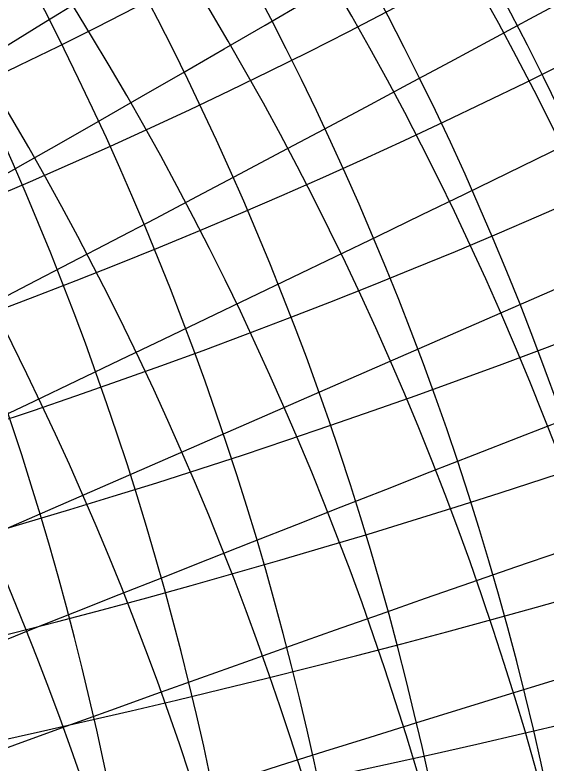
# Model space of a CAD drawing. Header units: millimetres. Extents: x -78 to 78, y -78 to 97.
# Drawn here: x 48.07 to 60.35, y 15.46 to 32.76 of the extents above; entities that cross this region are included whole.
import ezdxf

# ---------------------------------------------------------------- set-up
doc = ezdxf.new("R2010")
doc.units = ezdxf.units.MM
doc.layers.add('ENGRAVE', color=7, linetype='Continuous')
doc.layers.add('ENGRAVE_FINE', color=8, linetype='Continuous')

msp = doc.modelspace()

# ---------------------------------------------------------------- linework, layer by layer
at = {"layer": 'ENGRAVE'}
msp.add_lwpolyline([(-64.6943, -28.2418), (64.6943, 28.2418)], dxfattribs=at)
for radius in [76.44, 76.44, 74.3925, 70.59, 70.59, 70.59]:
    msp.add_circle((0, 0), radius, dxfattribs=at)
for centre, radius, start, end in [((-25.6927, 0), 75.1203, 290, 70), ((-12.4469, 0), 71.679, 280, 80), ((0, 109.8185), 84.1259, 230, 310), ((0, 141.18), 122.2655, 240, 300), ((0, 206.3914), 193.9444, 250, 290)]:
    msp.add_arc(centre, radius, start, end, dxfattribs=at)
at = {"layer": 'ENGRAVE_FINE'}
msp.add_lwpolyline([(-64.6943, -28.2418), (64.6943, 28.2418)], dxfattribs=at)
for centre, radius, start, end in [((-22.2569, 0), 74.0157, 287.5, 72.5), ((-18.9145, 0), 73.0801, 285, 75), ((-15.6494, 0), 72.3039, 282.5, 77.5), ((-9.2933, 0), 71.1991, 277.5, 82.5), ((-6.1758, 0), 70.8596, 275, 85), ((-3.082, 0), 70.6573, 272.499999, 87.500001), ((-2.8246, -1.2331), 70.6573, 296.083333, 111.083334), ((-5.66, -2.4708), 70.8596, 298.583333, 108.583334), ((-8.5172, -3.7181), 71.1991, 301.083333, 106.083334), ((-11.4073, -4.9798), 71.679, 303.583333, 103.583333), ((-14.3424, -6.2611), 72.3039, 306.083333, 101.083333), ((-17.3348, -7.5674), 73.0801, 308.583333, 98.583333), ((-20.398, -8.9046), 74.0157, 311.083333, 96.083333), ((-23.5468, -10.2792), 75.1203, 313.583333, 93.583333), ((-26.7972, -11.6981), 76.4061, 316.083333, 91.083333), ((-73.7994, 169.0543), 170.4193, 271.083333, 316.083333), ((0, 99.8293), 70.59, 225, 315), ((-82.5736, 189.1534), 193.9444, 273.583333, 313.583333), ((0, 104.4864), 77.0355, 227.5, 312.5), ((-93.9184, 215.1414), 223.8829, 276.083333, 311.083333), ((-109.118, 249.9594), 263.4455, 278.583333, 308.583333), ((0, 115.9568), 91.9947, 232.5, 307.5), ((-130.4836, 298.9021), 318.4109, 281.083333, 306.083333), ((0, 123.0699), 100.813, 235, 305), ((-162.6382, 372.5594), 400.3358, 283.583333, 303.583333), ((0, 131.3792), 110.8041, 237.5, 302.5), ((-216.369, 495.642), 536.1843, 286.083333, 301.083333), ((-324.0386, 742.2834), 806.8474, 288.5833333, 298.5833333), ((0, 152.8754), 135.6021, 242.5, 297.5), ((-647.4603, 1483.1539), 1616.7768, 291.0833333, 296.0833333), ((0, 167.0302), 151.3807, 245, 295), ((0, 184.4606), 170.4193, 247.5, 292.5), ((647.4603, -1483.1539), 1616.7768, 111.0833333, 116.0833333), ((324.0386, -742.2834), 806.8474, 108.5833333, 118.5833333), ((0, 234.7477), 223.8829, 252.5, 287.5), ((216.369, -495.642), 536.1843, 106.083333, 121.083333), ((0, 272.7388), 263.4455, 255, 285), ((162.6382, -372.5594), 400.3358, 103.583333, 123.583333)]:
    msp.add_arc(centre, radius, start, end, dxfattribs=at)

doc.saveas('drawing.dxf')
